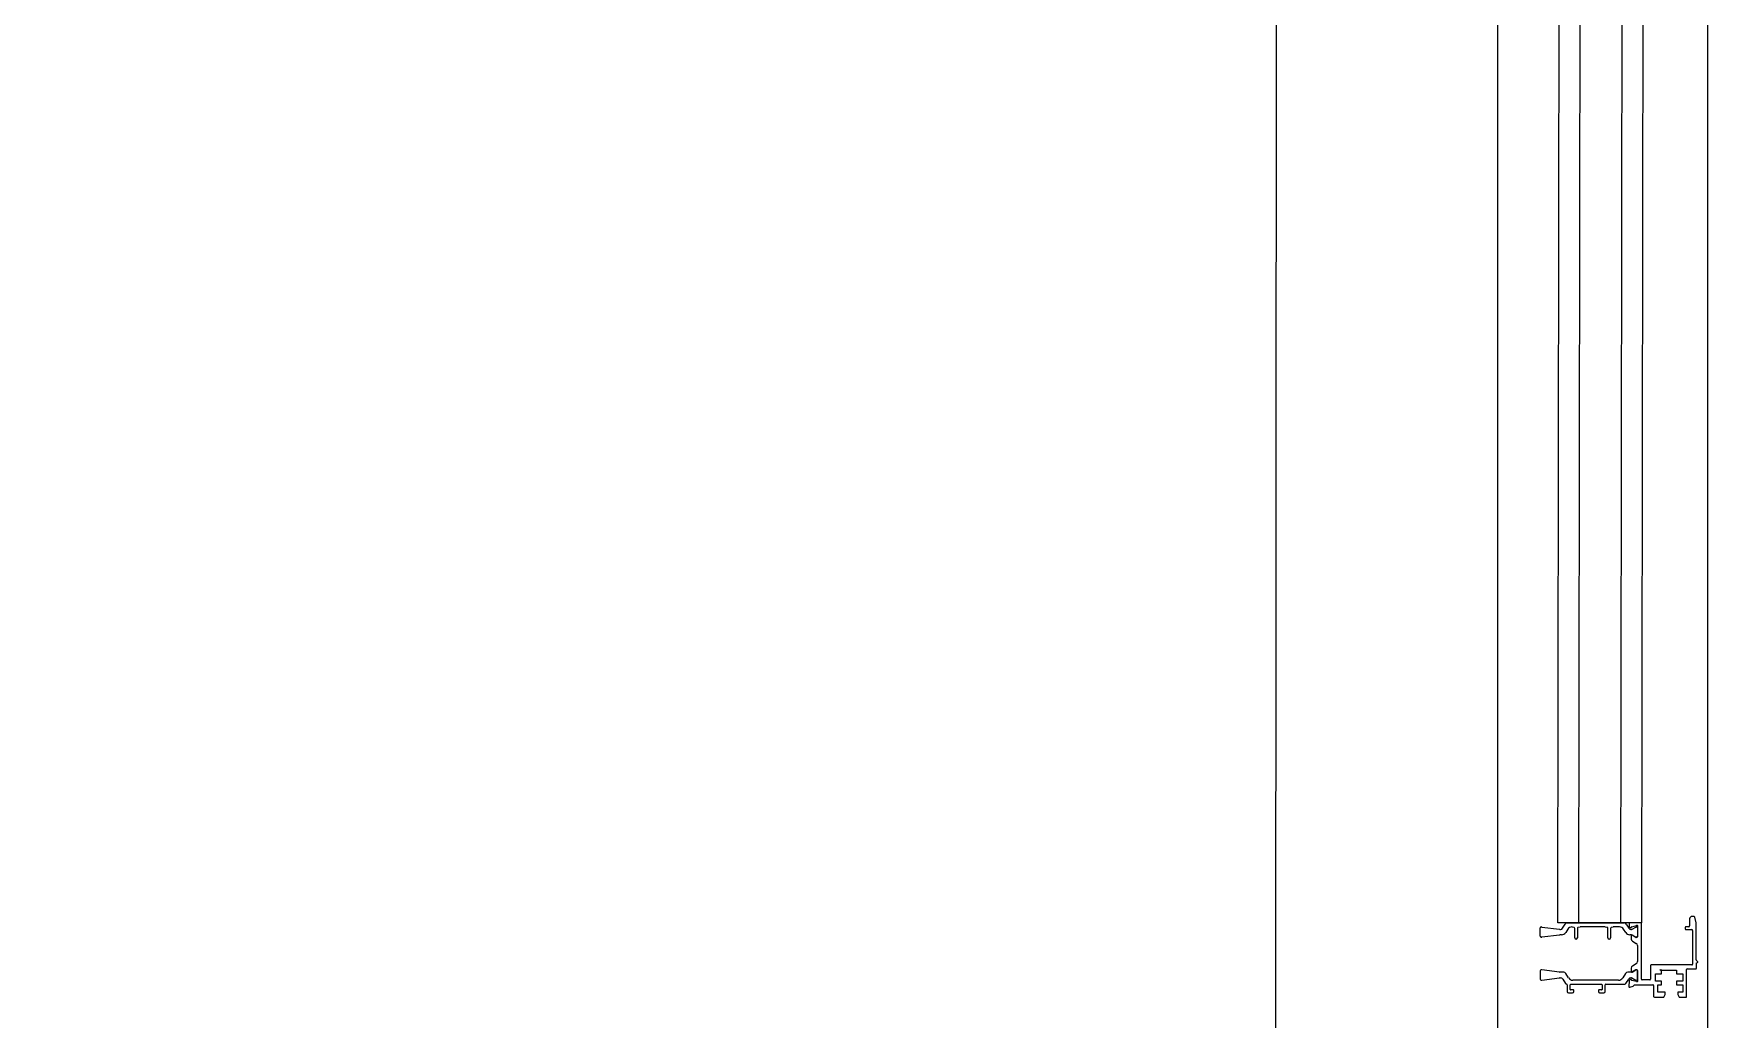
# Model space of a CAD drawing. Header units: millimetres. Extents: x 106699 to 122058, y 158555 to 162844.
# Drawn here: x 121050.99 to 121098.82, y 159940.95 to 159969.1 of the extents above; entities that cross this region are included whole.
import ezdxf

# ---------------------------------------------------------------- set-up
doc = ezdxf.new("R2010")
doc.units = ezdxf.units.MM
for name, color, linetype in [('300_Z4_FCD_F03$0$0-LNS-VL8', 252, 'Continuous'), ('300_Z4_FCD_F03$0$3-EXT-PRF', 231, 'Continuous'), ('300_Z4_FCD_F03$0$3-OPN-GLS', 4, 'Continuous')]:
    doc.layers.add(name, color=color, linetype=linetype)
doc.layers.add('300_Z4_STR_F03$0$AUDIT_D_220920114151-103', color=251, linetype='Continuous', lineweight=5)
doc.layers.add('area', color=200, linetype='Continuous', plot=False)

# ---------------------------------------------------------------- blocks, each defined once
blk = doc.blocks.new('COLUMN')
at = {"layer": '300_Z4_STR_F03$0$AUDIT_D_220920114151-103', "true_color": 0x303030}
h = blk.add_hatch(color=250, dxfattribs=at)
h.dxf.hatch_style = 1
h.paths.add_polyline_path([(104767.618, 177818.405), (104852.616, 177818.405), (104852.616, 177903.408), (104767.618, 177903.408)])
h.paths.add_polyline_path([(104052.618, 177903.405), (104052.618, 177818.405), (103967.618, 177818.405), (103967.618, 177903.405)])
edge = h.paths.add_edge_path()
edge.add_line((104052.618, 177498.405), (104052.618, 177438.405))
h.paths.add_polyline_path([(103967.618, 177498.405), (104052.618, 177498.405), (104052.618, 177438.405), (103967.618, 177438.405)])
h.paths.add_polyline_path([(104852.618, 177438.405), (104767.618, 177438.405), (104767.618, 177498.405), (104852.618, 177498.405)])
h.paths.add_polyline_path([(104852.618, 177018.405), (104767.618, 177018.405), (104767.618, 177103.405), (104852.618, 177103.405)])
h.paths.add_polyline_path([(103967.618, 176233.405), (103967.618, 176318.405), (104052.618, 176318.405), (104052.618, 176233.405)])
h.paths.add_polyline_path([(103967.618, 177103.405), (104052.618, 177103.405), (104052.618, 177018.405), (103967.618, 177018.405)])
blk = doc.blocks.new('A$C23cbbed9')
at = {"layer": '300_Z4_FCD_F03$0$3-EXT-PRF'}
for p, q in [((6.467, 82.988), (6.467, 83.226)), ((6.495, 83.254), (6.507, 83.254)), ((6.514, 83.252), (7.018, 83.192)), ((7.111, 83.217), (7.185, 83.335)), ((7.244, 83.368), (8.87, 83.368)), ((7.383, 83.256), (7.378, 83.256)), ((7.383, 83.256), (7.434, 83.246)), ((7.462, 82.939), (7.462, 83.211)), ((7.532, 83.211), (7.532, 82.939)), ((7.56, 83.246), (7.61, 83.256)), ((8.329, 83.256), (7.61, 83.256)), ((8.329, 83.256), (8.379, 83.246)), ((8.407, 82.939), (8.407, 83.211)), ((8.478, 83.211), (8.478, 82.939)), ((8.506, 83.246), (8.556, 83.256)), ((8.736, 83.256), (8.556, 83.256)), ((8.929, 83.335), (9.003, 83.217)), ((9.009, 83.368), (9.017, 83.27)), ((9.024, 83.257), (9.049, 83.231)), ((9.073, 83.237), (9.076, 83.249)), ((9.086, 83.259), (9.224, 83.296)), ((9.097, 83.192), (9.202, 83.252)), ((9.209, 83.254), (9.22, 83.254)), ((9.23, 83.297), (9.241, 83.297)), ((9.248, 83.245), (9.248, 82.975)), ((9.248, 83.226), (9.248, 82.988)), ((9.367, 81.762), (9.367, 83.368)), ((10.613, 83.241), (10.613, 83.199)), ((10.719, 83.262), (10.634, 83.262)), ((10.74, 83.486), (10.74, 83.283)), ((10.852, 83.556), (10.81, 83.556)), ((10.929, 83.372), (10.886, 83.53)), ((10.929, 82.312), (10.929, 83.372)), ((6.507, 82.96), (6.495, 82.96)), ((7.018, 83.022), (6.514, 82.962)), ((7.046, 83.184), (7.052, 83.184)), ((7.082, 83.03), (7.046, 83.03)), ((7.259, 83.19), (7.201, 83.096)), ((8.914, 83.096), (8.855, 83.19)), ((9.069, 83.03), (9.033, 83.03)), ((9.063, 83.184), (9.069, 83.184)), ((9.073, 83.01), (9.073, 82.91)), ((9.201, 82.957), (9.094, 83.022)), ((9.202, 82.962), (9.097, 83.022)), ((9.107, 82.85), (9.215, 82.784)), ((9.22, 82.96), (9.209, 82.96)), ((9.227, 82.954), (9.212, 82.954)), ((10.634, 83.178), (10.803, 83.178)), ((10.824, 83.157), (10.824, 82.19)), ((9.248, 82.724), (9.248, 82.265)), ((10.965, 82.268), (10.935, 82.297)), ((6.467, 82), (6.467, 81.762)), ((6.51, 82.028), (6.495, 82.028)), ((7.022, 81.964), (6.517, 82.026)), ((6.517, 81.736), (7.022, 81.798)), ((7.144, 81.961), (7.033, 81.961)), ((7.033, 81.8), (7.055, 81.8)), ((7.284, 81.8), (7.203, 81.929)), ((8.91, 81.929), (8.83, 81.8)), ((9.081, 81.961), (8.97, 81.961)), ((9.059, 81.8), (9.081, 81.8)), ((9.073, 82.079), (9.073, 81.979)), ((9.199, 82.026), (9.091, 81.964)), ((9.091, 81.798), (9.199, 81.736)), ((9.094, 81.967), (9.201, 82.032)), ((9.215, 82.205), (9.107, 82.139)), ((9.22, 82.028), (9.206, 82.028)), ((9.212, 82.035), (9.227, 82.035)), ((9.248, 82.014), (9.248, 81.744)), ((9.248, 81.762), (9.248, 82)), ((9.62, 82.148), (9.62, 81.762)), ((10.803, 82.169), (9.641, 82.169)), ((9.76, 81.706), (9.76, 81.916)), ((9.76, 81.916), (9.935, 81.916)), ((9.892, 82.021), (9.913, 82.042)), ((9.935, 82.021), (9.892, 82.021)), ((9.913, 82.042), (9.934, 82.021)), ((9.934, 82.021), (10.368, 82.021)), ((9.935, 81.916), (9.935, 82.021)), ((10.368, 82.021), (10.368, 81.916)), ((10.368, 81.916), (10.543, 81.916)), ((10.543, 81.916), (10.543, 81.706)), ((10.648, 81.251), (10.648, 82.035)), ((10.669, 82.056), (10.915, 82.056)), ((10.936, 82.078), (10.936, 82.232)), ((10.936, 82.232), (10.95, 82.232)), ((6.495, 81.734), (6.51, 81.734)), ((7.114, 81.767), (7.195, 81.638)), ((7.244, 81.601), (7.244, 81.408)), ((7.279, 81.373), (7.398, 81.373)), ((7.328, 81.471), (7.328, 81.601)), ((7.419, 81.457), (7.342, 81.457)), ((7.349, 81.622), (8.218, 81.622)), ((8.711, 81.734), (7.403, 81.734)), ((7.433, 81.408), (7.433, 81.443)), ((8.134, 81.443), (8.134, 81.408)), ((8.225, 81.457), (8.148, 81.457)), ((8.169, 81.373), (8.288, 81.373)), ((8.239, 81.601), (8.239, 81.471)), ((8.323, 81.408), (8.323, 81.601)), ((8.344, 81.622), (8.889, 81.622)), ((8.919, 81.638), (9, 81.767)), ((9.017, 81.719), (9.003, 81.554)), ((9.049, 81.758), (9.024, 81.732)), ((9.031, 81.532), (9.13, 81.568)), ((9.076, 81.74), (9.073, 81.752)), ((9.224, 81.693), (9.086, 81.73)), ((9.164, 81.601), (9.69, 81.601)), ((9.206, 81.734), (9.22, 81.734)), ((9.241, 81.692), (9.23, 81.692)), ((9.599, 81.741), (9.388, 81.741)), ((9.711, 81.58), (9.711, 81.272)), ((9.935, 81.706), (9.76, 81.706)), ((9.83, 81.391), (9.83, 81.601)), ((9.83, 81.601), (9.935, 81.601)), ((10.04, 81.391), (9.83, 81.391)), ((9.935, 81.601), (9.935, 81.706)), ((10, 81.251), (10.04, 81.321)), ((10.04, 81.321), (10.04, 81.391)), ((10.543, 81.706), (10.368, 81.706)), ((10.368, 81.706), (10.368, 81.601)), ((10.368, 81.601), (10.543, 81.601)), ((10.543, 81.391), (10.403, 81.391)), ((10.403, 81.391), (10.403, 81.321)), ((10.403, 81.321), (10.444, 81.251)), ((10.543, 81.601), (10.543, 81.391)), ((9.732, 81.251), (10, 81.251)), ((10.444, 81.251), (10.648, 81.251))]:
    blk.add_line(p, q, dxfattribs=at)
for centre, radius, start, end in [((6.495, 83.226), 0.028, 90, 180), ((6.507, 83.24), 0.014, 59.9999, 90), ((7.052, 83.254), 0.0701, 270, 328), ((7.244, 83.298), 0.0701, 90, 148), ((7.378, 83.116), 0.14, 90, 148), ((7.427, 83.211), 0.035, 0, 78.6901), ((7.567, 83.211), 0.035, 101.3099, 180), ((8.372, 83.211), 0.035, 0, 78.6901), ((8.513, 83.211), 0.035, 101.3099, 180), ((8.736, 83.116), 0.14, 32, 90), ((8.87, 83.298), 0.0701, 32, 90), ((9.063, 83.254), 0.0701, 212, 270), ((9.038, 83.271), 0.021, 185, 225), ((9.059, 83.241), 0.014, 225, 345), ((9.089, 83.246), 0.014, 105, 165), ((9.209, 83.24), 0.014, 90, 120), ((9.22, 83.226), 0.028, 0, 90), ((9.23, 83.276), 0.021, 90, 105), ((9.241, 83.276), 0.021, 311.8103, 90), ((9.269, 83.245), 0.021, 131.8103, 180), ((10.634, 83.241), 0.021, 90, 180), ((10.719, 83.283), 0.021, 270, 0), ((10.81, 83.486), 0.0701, 90, 180), ((10.852, 83.521), 0.035, 15.1433, 90), ((6.495, 82.988), 0.028, 180, 270), ((6.507, 82.974), 0.014, 270, 299.9999), ((7.046, 83.24), 0.0561, 239.9999, 270), ((7.046, 82.974), 0.0561, 90, 119.9999), ((7.082, 83.17), 0.14, 270, 328), ((7.497, 82.939), 0.035, 180, 270), ((7.497, 82.939), 0.035, 270, 0), ((8.442, 82.939), 0.035, 180, 270), ((8.442, 82.939), 0.035, 270, 0), ((9.033, 83.17), 0.14, 212, 270), ((9.069, 83.24), 0.0561, 270, 300), ((9.069, 82.974), 0.0561, 60, 90), ((9.087, 83.01), 0.014, 58.6045, 180), ((9.143, 82.91), 0.0701, 180, 238.6045), ((9.212, 82.975), 0.021, 238.6045, 270), ((9.209, 82.974), 0.014, 240, 270), ((9.178, 82.724), 0.0701, 0, 58.6045), ((9.22, 82.988), 0.028, 270, 0), ((9.227, 82.975), 0.021, 270, 0), ((10.634, 83.199), 0.021, 180, 270), ((10.803, 83.157), 0.021, 0, 90), ((9.178, 82.265), 0.0701, 301.3955, 0), ((10.95, 82.312), 0.021, 180, 225), ((10.95, 82.253), 0.021, 270, 45), ((6.495, 82), 0.028, 90, 180), ((6.51, 82.014), 0.014, 60, 90), ((7.033, 81.983), 0.021, 240, 270), ((7.033, 81.779), 0.021, 90, 120), ((7.055, 81.73), 0.0701, 32, 90), ((7.144, 81.891), 0.0701, 32, 90), ((7.403, 81.874), 0.14, 212, 270), ((8.711, 81.874), 0.14, 270, 328), ((8.97, 81.891), 0.0701, 90, 148), ((9.059, 81.73), 0.0701, 90, 148), ((9.143, 82.079), 0.0701, 121.3955, 180), ((9.087, 81.979), 0.014, 180, 301.3955), ((9.081, 81.983), 0.021, 270, 300), ((9.081, 81.779), 0.021, 60, 90), ((9.206, 82.014), 0.014, 90, 120), ((9.212, 82.014), 0.021, 90, 121.3955), ((9.22, 82), 0.028, 0, 90), ((9.227, 82.014), 0.021, 360, 90), ((9.641, 82.148), 0.021, 90, 180), ((10.669, 82.035), 0.021, 90, 180), ((10.803, 82.19), 0.021, 270, 0), ((10.915, 82.078), 0.021, 270, 0), ((6.495, 81.762), 0.028, 180, 270), ((6.51, 81.748), 0.014, 270, 300), ((7.225, 81.657), 0.035, 212, 268.4855), ((7.223, 81.601), 0.021, 0, 88.4855), ((7.279, 81.408), 0.035, 180, 270), ((7.349, 81.601), 0.021, 90, 180), ((7.342, 81.471), 0.014, 180, 270), ((7.398, 81.408), 0.035, 270, 0), ((7.419, 81.443), 0.014, 360, 90), ((8.148, 81.443), 0.014, 90, 180), ((8.169, 81.408), 0.035, 180, 270), ((8.218, 81.601), 0.021, 0, 90), ((8.225, 81.471), 0.014, 270, 0), ((8.288, 81.408), 0.035, 270, 0), ((8.344, 81.601), 0.021, 90, 180), ((8.889, 81.657), 0.035, 270, 328), ((9.024, 81.552), 0.021, 175, 290), ((9.038, 81.718), 0.021, 135, 175), ((9.059, 81.748), 0.014, 15, 135), ((9.089, 81.743), 0.014, 195, 255), ((9.123, 81.588), 0.021, 290, 349.0957), ((9.164, 81.58), 0.021, 90, 169.0957), ((9.206, 81.748), 0.014, 240, 270), ((9.22, 81.762), 0.028, 270, 0), ((9.23, 81.713), 0.021, 255, 270), ((9.241, 81.713), 0.021, 270, 48.1897), ((9.269, 81.744), 0.021, 180, 228.1897), ((9.388, 81.762), 0.021, 180, 270.0088), ((9.599, 81.762), 0.021, 270.0088, 0), ((9.69, 81.58), 0.021, 0, 90.0088), ((9.732, 81.272), 0.021, 180, 270)]:
    blk.add_arc(centre, radius, start, end, dxfattribs=at)

msp = doc.modelspace()

# ---------------------------------------------------------------- linework, layer by layer
at = {"layer": '300_Z4_FCD_F03$0$0-LNS-VL8'}
for p, q in [((121092.815, 159994.443), (121092.816, 159861.369)), ((121098.815, 159994.443), (121098.816, 159861.369))]:
    msp.add_line(p, q, dxfattribs=at)
at = {"layer": '300_Z4_FCD_F03$0$3-OPN-GLS'}
for p, q in [((121094.535, 159943.706), (121094.619, 159995.95)), ((121095.135, 159943.706), (121095.219, 159995.949)), ((121096.335, 159943.706), (121096.419, 159995.948)), ((121096.935, 159943.706), (121097.019, 159995.947)), ((121096.935, 159943.706), (121094.535, 159943.706))]:
    msp.add_line(p, q, dxfattribs=at)
at = {"layer": 'area'}
msp.add_lwpolyline([(120732.991, 159792.981), (120732.991, 160124.698), (121086.615, 160124.698), (121086.412, 159857.936), (121029.615, 159857.98), (121029.615, 159792.981), (120732.991, 159792.981)], dxfattribs=at)

# ---------------------------------------------------------------- block references
at = {"rotation": 90}
msp.add_blockref('COLUMN', (297351.221, 55802.164), dxfattribs=at)
msp.add_blockref('A$C23cbbed9', (121087.565, 159860.338))

doc.saveas('drawing.dxf')
